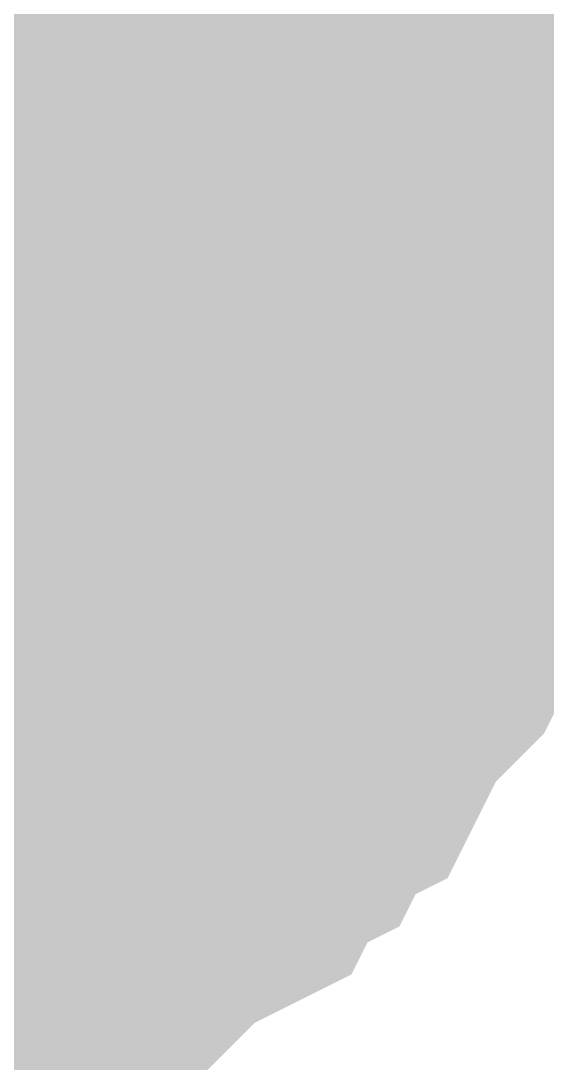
# Model space of a CAD drawing. Header units: inches. Extents: x 0 to 22.3, y 0 to 15.7.
# Drawn here: x 1.10835 to 1.12285, y 8.97735 to 9.00605 of the extents above; entities that cross this region are included whole.
import ezdxf

# ---------------------------------------------------------------- set-up
doc = ezdxf.new("R2010")
doc.units = ezdxf.units.IN
doc.header["$MEASUREMENT"] = 0
doc.layers.add('Sheet', color=255, linetype='Continuous')

msp = doc.modelspace()

# ---------------------------------------------------------------- linework, layer by layer
at = {"layer": 'Sheet'}
msp.add_lwpolyline([(1.09, 9, 0.02, 0.02, 1), (1.11, 9, 0.02, 0.02, 1)], format="xyseb", close=True, dxfattribs=at)
for points in [[(1.115707, 9.012472, 0.0118, 0.0118, 0), (1.116149, 9.011588, 0.0118, 0.0118, 0), (1.116591, 9.010704, 0.0118, 0.0118, 0), (1.117475, 9.00982, 0.0118, 0.0118, 0), (1.117917, 9.009378, 0.0118, 0.0118, 0), (1.118359, 9.008494, 0.0118, 0.0118, 0), (1.118359, 9.00761, 0.0118, 0.0118, 0), (1.118802, 9.006726, 0.0118, 0.0118, 0), (1.119244, 9.0054, 0.0118, 0.0118, 0), (1.119686, 9.004516, 0.0118, 0.0118, 0), (1.119686, 9.003632, 0.0118, 0.0118, 0), (1.119686, 9.002748, 0.0118, 0.0118, 0), (1.120128, 9.001864, 0.0118, 0.0118, 0), (1.120128, 9.000538, 0.0118, 0.0118, 0), (1.120128, 8.999654, 0.0118, 0.0118, 0)], [(1.115707, 9.012472, 0.0118, 0.0118, 0), (1.116149, 9.011588, 0.0118, 0.0118, 0), (1.116591, 9.010704, 0.0118, 0.0118, 0), (1.117475, 9.00982, 0.0118, 0.0118, 0), (1.117917, 9.009378, 0.0118, 0.0118, 0), (1.118359, 9.008494, 0.0118, 0.0118, 0), (1.118359, 9.00761, 0.0118, 0.0118, 0), (1.118802, 9.006726, 0.0118, 0.0118, 0), (1.119244, 9.0054, 0.0118, 0.0118, 0), (1.119686, 9.004516, 0.0118, 0.0118, 0), (1.119686, 9.003632, 0.0118, 0.0118, 0), (1.119686, 9.002748, 0.0118, 0.0118, 0), (1.120128, 9.001864, 0.0118, 0.0118, 0), (1.120128, 9.000538, 0.0118, 0.0118, 0), (1.120128, 8.999654, 0.0118, 0.0118, 0)], [(1.115707, 9.012472, 0.0118, 0.0118, 0), (1.116149, 9.011588, 0.0118, 0.0118, 0), (1.116591, 9.010704, 0.0118, 0.0118, 0), (1.117475, 9.00982, 0.0118, 0.0118, 0), (1.117917, 9.009378, 0.0118, 0.0118, 0), (1.118359, 9.008494, 0.0118, 0.0118, 0), (1.118359, 9.00761, 0.0118, 0.0118, 0), (1.118802, 9.006726, 0.0118, 0.0118, 0), (1.119244, 9.0054, 0.0118, 0.0118, 0), (1.119686, 9.004516, 0.0118, 0.0118, 0), (1.119686, 9.003632, 0.0118, 0.0118, 0), (1.119686, 9.002748, 0.0118, 0.0118, 0), (1.120128, 9.001864, 0.0118, 0.0118, 0), (1.120128, 9.000538, 0.0118, 0.0118, 0), (1.120128, 8.999654, 0.0118, 0.0118, 0)], [(1.115707, 9.012472, 0.0118, 0.0118, 0), (1.116149, 9.011588, 0.0118, 0.0118, 0), (1.116591, 9.010704, 0.0118, 0.0118, 0), (1.117475, 9.00982, 0.0118, 0.0118, 0), (1.117917, 9.009378, 0.0118, 0.0118, 0), (1.118359, 9.008494, 0.0118, 0.0118, 0), (1.118359, 9.00761, 0.0118, 0.0118, 0), (1.118802, 9.006726, 0.0118, 0.0118, 0), (1.119244, 9.0054, 0.0118, 0.0118, 0), (1.119686, 9.004516, 0.0118, 0.0118, 0), (1.119686, 9.003632, 0.0118, 0.0118, 0), (1.119686, 9.002748, 0.0118, 0.0118, 0), (1.120128, 9.001864, 0.0118, 0.0118, 0), (1.120128, 9.000538, 0.0118, 0.0118, 0), (1.120128, 8.999654, 0.0118, 0.0118, 0)], [(1.115707, 9.012472, 0.0118, 0.0118, 0), (1.116149, 9.011588, 0.0118, 0.0118, 0), (1.116591, 9.010704, 0.0118, 0.0118, 0), (1.117475, 9.00982, 0.0118, 0.0118, 0), (1.117917, 9.009378, 0.0118, 0.0118, 0), (1.118359, 9.008494, 0.0118, 0.0118, 0), (1.118359, 9.00761, 0.0118, 0.0118, 0), (1.118802, 9.006726, 0.0118, 0.0118, 0), (1.119244, 9.0054, 0.0118, 0.0118, 0), (1.119686, 9.004516, 0.0118, 0.0118, 0), (1.119686, 9.003632, 0.0118, 0.0118, 0), (1.119686, 9.002748, 0.0118, 0.0118, 0), (1.120128, 9.001864, 0.0118, 0.0118, 0), (1.120128, 9.000538, 0.0118, 0.0118, 0), (1.120128, 8.999654, 0.0118, 0.0118, 0)], [(1.115707, 9.012472, 0.0118, 0.0118, 0), (1.116149, 9.011588, 0.0118, 0.0118, 0), (1.116591, 9.010704, 0.0118, 0.0118, 0), (1.117475, 9.00982, 0.0118, 0.0118, 0), (1.117917, 9.009378, 0.0118, 0.0118, 0), (1.118359, 9.008494, 0.0118, 0.0118, 0), (1.118359, 9.00761, 0.0118, 0.0118, 0), (1.118802, 9.006726, 0.0118, 0.0118, 0), (1.119244, 9.0054, 0.0118, 0.0118, 0), (1.119686, 9.004516, 0.0118, 0.0118, 0), (1.119686, 9.003632, 0.0118, 0.0118, 0), (1.119686, 9.002748, 0.0118, 0.0118, 0), (1.120128, 9.001864, 0.0118, 0.0118, 0), (1.120128, 9.000538, 0.0118, 0.0118, 0), (1.120128, 8.999654, 0.0118, 0.0118, 0)], [(1.118359, 9.008494, 0.0039, 0.0039, 0), (1.118359, 9.00761, 0.0039, 0.0039, 0), (1.118802, 9.006726, 0.0039, 0.0039, 0), (1.119244, 9.0054, 0.0039, 0.0039, 0), (1.119686, 9.004516, 0.0039, 0.0039, 0), (1.119686, 9.003632, 0.0039, 0.0039, 0), (1.119686, 9.002748, 0.0039, 0.0039, 0), (1.120128, 9.001864, 0.0039, 0.0039, 0), (1.120128, 9.000538, 0.0039, 0.0039, 0), (1.120128, 8.999654, 0.0039, 0.0039, 0)], [(1.118359, 9.008494, 0.0039, 0.0039, 0), (1.118359, 9.00761, 0.0039, 0.0039, 0), (1.118802, 9.006726, 0.0039, 0.0039, 0), (1.119244, 9.0054, 0.0039, 0.0039, 0), (1.119686, 9.004516, 0.0039, 0.0039, 0), (1.119686, 9.003632, 0.0039, 0.0039, 0), (1.119686, 9.002748, 0.0039, 0.0039, 0), (1.120128, 9.001864, 0.0039, 0.0039, 0), (1.120128, 9.000538, 0.0039, 0.0039, 0), (1.120128, 8.999654, 0.0039, 0.0039, 0)], [(1.118359, 9.008494, 0.0039, 0.0039, 0), (1.118359, 9.00761, 0.0039, 0.0039, 0), (1.118802, 9.006726, 0.0039, 0.0039, 0), (1.119244, 9.0054, 0.0039, 0.0039, 0), (1.119686, 9.004516, 0.0039, 0.0039, 0), (1.119686, 9.003632, 0.0039, 0.0039, 0), (1.119686, 9.002748, 0.0039, 0.0039, 0), (1.120128, 9.001864, 0.0039, 0.0039, 0), (1.120128, 9.000538, 0.0039, 0.0039, 0), (1.120128, 8.999654, 0.0039, 0.0039, 0)], [(1.118359, 9.008494, 0.0039, 0.0039, 0), (1.118359, 9.00761, 0.0039, 0.0039, 0), (1.118802, 9.006726, 0.0039, 0.0039, 0), (1.119244, 9.0054, 0.0039, 0.0039, 0), (1.119686, 9.004516, 0.0039, 0.0039, 0), (1.119686, 9.003632, 0.0039, 0.0039, 0), (1.119686, 9.002748, 0.0039, 0.0039, 0), (1.120128, 9.001864, 0.0039, 0.0039, 0), (1.120128, 9.000538, 0.0039, 0.0039, 0), (1.120128, 8.999654, 0.0039, 0.0039, 0)], [(1.118359, 9.008494, 0.0039, 0.0039, 0), (1.118359, 9.00761, 0.0039, 0.0039, 0), (1.118802, 9.006726, 0.0039, 0.0039, 0), (1.119244, 9.0054, 0.0039, 0.0039, 0), (1.119686, 9.004516, 0.0039, 0.0039, 0), (1.119686, 9.003632, 0.0039, 0.0039, 0), (1.119686, 9.002748, 0.0039, 0.0039, 0), (1.120128, 9.001864, 0.0039, 0.0039, 0), (1.120128, 9.000538, 0.0039, 0.0039, 0), (1.120128, 8.999654, 0.0039, 0.0039, 0)], [(1.118359, 9.008494, 0.0039, 0.0039, 0), (1.118359, 9.00761, 0.0039, 0.0039, 0), (1.118802, 9.006726, 0.0039, 0.0039, 0), (1.119244, 9.0054, 0.0039, 0.0039, 0), (1.119686, 9.004516, 0.0039, 0.0039, 0), (1.119686, 9.003632, 0.0039, 0.0039, 0), (1.119686, 9.002748, 0.0039, 0.0039, 0), (1.120128, 9.001864, 0.0039, 0.0039, 0), (1.120128, 9.000538, 0.0039, 0.0039, 0), (1.120128, 8.999654, 0.0039, 0.0039, 0)], [(1.100236, 8.999654, 0.0118, 0.0118, 0), (1.700083, 8.999654, 0.0118, 0.0118, 0), (1.700083, 8.199626, 0.0118, 0.0118, 0), (2.000228, 8.199626, 0.0118, 0.0118, 0), (3.000121, 8.199626, 0.0118, 0.0118, 0), (3.000121, 8.299961, 0.0118, 0.0118, 0)], [(1.120128, 8.999654, 0.0118, 0.0118, 0), (1.120128, 8.99877, 0.0118, 0.0118, 0), (1.120128, 8.997444, 0.0118, 0.0118, 0), (1.119686, 8.99656, 0.0118, 0.0118, 0), (1.119686, 8.995676, 0.0118, 0.0118, 0), (1.119686, 8.994792, 0.0118, 0.0118, 0), (1.119244, 8.993908, 0.0118, 0.0118, 0), (1.118802, 8.992582, 0.0118, 0.0118, 0), (1.118359, 8.991698, 0.0118, 0.0118, 0), (1.118359, 8.990814, 0.0118, 0.0118, 0), (1.117917, 8.98993, 0.0118, 0.0118, 0), (1.117475, 8.989488, 0.0118, 0.0118, 0), (1.116591, 8.988604, 0.0118, 0.0118, 0), (1.116149, 8.98772, 0.0118, 0.0118, 0), (1.115707, 8.986836, 0.0118, 0.0118, 0), (1.114823, 8.986394, 0.0118, 0.0118, 0), (1.114381, 8.98551, 0.0118, 0.0118, 0), (1.113497, 8.985068, 0.0118, 0.0118, 0), (1.113055, 8.984184, 0.0118, 0.0118, 0), (1.112171, 8.983742, 0.0118, 0.0118, 0), (1.111287, 8.9833, 0.0118, 0.0118, 0), (1.110403, 8.982416, 0.0118, 0.0118, 0), (1.109961, 8.981974, 0.0118, 0.0118, 0), (1.109077, 8.981532, 0.0118, 0.0118, 0), (1.108193, 8.981532, 0.0118, 0.0118, 0), (1.107309, 8.98109, 0.0118, 0.0118, 0), (1.105982, 8.980648, 0.0118, 0.0118, 0), (1.105098, 8.980206, 0.0118, 0.0118, 0), (1.104214, 8.980206, 0.0118, 0.0118, 0), (1.10333, 8.980206, 0.0118, 0.0118, 0), (1.102446, 8.979764, 0.0118, 0.0118, 0)], [(1.120128, 8.999654, 0.0118, 0.0118, 0), (1.120128, 8.99877, 0.0118, 0.0118, 0), (1.120128, 8.997444, 0.0118, 0.0118, 0), (1.119686, 8.99656, 0.0118, 0.0118, 0), (1.119686, 8.995676, 0.0118, 0.0118, 0), (1.119686, 8.994792, 0.0118, 0.0118, 0), (1.119244, 8.993908, 0.0118, 0.0118, 0), (1.118802, 8.992582, 0.0118, 0.0118, 0), (1.118359, 8.991698, 0.0118, 0.0118, 0), (1.118359, 8.990814, 0.0118, 0.0118, 0), (1.117917, 8.98993, 0.0118, 0.0118, 0), (1.117475, 8.989488, 0.0118, 0.0118, 0), (1.116591, 8.988604, 0.0118, 0.0118, 0), (1.116149, 8.98772, 0.0118, 0.0118, 0), (1.115707, 8.986836, 0.0118, 0.0118, 0), (1.114823, 8.986394, 0.0118, 0.0118, 0), (1.114381, 8.98551, 0.0118, 0.0118, 0), (1.113497, 8.985068, 0.0118, 0.0118, 0), (1.113055, 8.984184, 0.0118, 0.0118, 0), (1.112171, 8.983742, 0.0118, 0.0118, 0), (1.111287, 8.9833, 0.0118, 0.0118, 0), (1.110403, 8.982416, 0.0118, 0.0118, 0), (1.109961, 8.981974, 0.0118, 0.0118, 0), (1.109077, 8.981532, 0.0118, 0.0118, 0), (1.108193, 8.981532, 0.0118, 0.0118, 0), (1.107309, 8.98109, 0.0118, 0.0118, 0), (1.105982, 8.980648, 0.0118, 0.0118, 0), (1.105098, 8.980206, 0.0118, 0.0118, 0), (1.104214, 8.980206, 0.0118, 0.0118, 0), (1.10333, 8.980206, 0.0118, 0.0118, 0), (1.102446, 8.979764, 0.0118, 0.0118, 0)], [(1.120128, 8.999654, 0.0118, 0.0118, 0), (1.120128, 8.99877, 0.0118, 0.0118, 0), (1.120128, 8.997444, 0.0118, 0.0118, 0), (1.119686, 8.99656, 0.0118, 0.0118, 0), (1.119686, 8.995676, 0.0118, 0.0118, 0), (1.119686, 8.994792, 0.0118, 0.0118, 0), (1.119244, 8.993908, 0.0118, 0.0118, 0), (1.118802, 8.992582, 0.0118, 0.0118, 0), (1.118359, 8.991698, 0.0118, 0.0118, 0), (1.118359, 8.990814, 0.0118, 0.0118, 0), (1.117917, 8.98993, 0.0118, 0.0118, 0), (1.117475, 8.989488, 0.0118, 0.0118, 0), (1.116591, 8.988604, 0.0118, 0.0118, 0), (1.116149, 8.98772, 0.0118, 0.0118, 0), (1.115707, 8.986836, 0.0118, 0.0118, 0), (1.114823, 8.986394, 0.0118, 0.0118, 0), (1.114381, 8.98551, 0.0118, 0.0118, 0), (1.113497, 8.985068, 0.0118, 0.0118, 0), (1.113055, 8.984184, 0.0118, 0.0118, 0), (1.112171, 8.983742, 0.0118, 0.0118, 0), (1.111287, 8.9833, 0.0118, 0.0118, 0), (1.110403, 8.982416, 0.0118, 0.0118, 0), (1.109961, 8.981974, 0.0118, 0.0118, 0), (1.109077, 8.981532, 0.0118, 0.0118, 0), (1.108193, 8.981532, 0.0118, 0.0118, 0), (1.107309, 8.98109, 0.0118, 0.0118, 0), (1.105982, 8.980648, 0.0118, 0.0118, 0), (1.105098, 8.980206, 0.0118, 0.0118, 0), (1.104214, 8.980206, 0.0118, 0.0118, 0), (1.10333, 8.980206, 0.0118, 0.0118, 0), (1.102446, 8.979764, 0.0118, 0.0118, 0)], [(1.120128, 8.999654, 0.0118, 0.0118, 0), (1.120128, 8.99877, 0.0118, 0.0118, 0), (1.120128, 8.997444, 0.0118, 0.0118, 0), (1.119686, 8.99656, 0.0118, 0.0118, 0), (1.119686, 8.995676, 0.0118, 0.0118, 0), (1.119686, 8.994792, 0.0118, 0.0118, 0), (1.119244, 8.993908, 0.0118, 0.0118, 0), (1.118802, 8.992582, 0.0118, 0.0118, 0), (1.118359, 8.991698, 0.0118, 0.0118, 0), (1.118359, 8.990814, 0.0118, 0.0118, 0), (1.117917, 8.98993, 0.0118, 0.0118, 0), (1.117475, 8.989488, 0.0118, 0.0118, 0), (1.116591, 8.988604, 0.0118, 0.0118, 0), (1.116149, 8.98772, 0.0118, 0.0118, 0), (1.115707, 8.986836, 0.0118, 0.0118, 0), (1.114823, 8.986394, 0.0118, 0.0118, 0), (1.114381, 8.98551, 0.0118, 0.0118, 0), (1.113497, 8.985068, 0.0118, 0.0118, 0), (1.113055, 8.984184, 0.0118, 0.0118, 0), (1.112171, 8.983742, 0.0118, 0.0118, 0), (1.111287, 8.9833, 0.0118, 0.0118, 0), (1.110403, 8.982416, 0.0118, 0.0118, 0), (1.109961, 8.981974, 0.0118, 0.0118, 0), (1.109077, 8.981532, 0.0118, 0.0118, 0), (1.108193, 8.981532, 0.0118, 0.0118, 0), (1.107309, 8.98109, 0.0118, 0.0118, 0), (1.105982, 8.980648, 0.0118, 0.0118, 0), (1.105098, 8.980206, 0.0118, 0.0118, 0), (1.104214, 8.980206, 0.0118, 0.0118, 0), (1.10333, 8.980206, 0.0118, 0.0118, 0), (1.102446, 8.979764, 0.0118, 0.0118, 0)], [(1.120128, 8.999654, 0.0118, 0.0118, 0), (1.120128, 8.99877, 0.0118, 0.0118, 0), (1.120128, 8.997444, 0.0118, 0.0118, 0), (1.119686, 8.99656, 0.0118, 0.0118, 0), (1.119686, 8.995676, 0.0118, 0.0118, 0), (1.119686, 8.994792, 0.0118, 0.0118, 0), (1.119244, 8.993908, 0.0118, 0.0118, 0), (1.118802, 8.992582, 0.0118, 0.0118, 0), (1.118359, 8.991698, 0.0118, 0.0118, 0), (1.118359, 8.990814, 0.0118, 0.0118, 0), (1.117917, 8.98993, 0.0118, 0.0118, 0), (1.117475, 8.989488, 0.0118, 0.0118, 0), (1.116591, 8.988604, 0.0118, 0.0118, 0), (1.116149, 8.98772, 0.0118, 0.0118, 0), (1.115707, 8.986836, 0.0118, 0.0118, 0), (1.114823, 8.986394, 0.0118, 0.0118, 0), (1.114381, 8.98551, 0.0118, 0.0118, 0), (1.113497, 8.985068, 0.0118, 0.0118, 0), (1.113055, 8.984184, 0.0118, 0.0118, 0), (1.112171, 8.983742, 0.0118, 0.0118, 0), (1.111287, 8.9833, 0.0118, 0.0118, 0), (1.110403, 8.982416, 0.0118, 0.0118, 0), (1.109961, 8.981974, 0.0118, 0.0118, 0), (1.109077, 8.981532, 0.0118, 0.0118, 0), (1.108193, 8.981532, 0.0118, 0.0118, 0), (1.107309, 8.98109, 0.0118, 0.0118, 0), (1.105982, 8.980648, 0.0118, 0.0118, 0), (1.105098, 8.980206, 0.0118, 0.0118, 0), (1.104214, 8.980206, 0.0118, 0.0118, 0), (1.10333, 8.980206, 0.0118, 0.0118, 0), (1.102446, 8.979764, 0.0118, 0.0118, 0)], [(1.120128, 8.999654, 0.0118, 0.0118, 0), (1.120128, 8.99877, 0.0118, 0.0118, 0), (1.120128, 8.997444, 0.0118, 0.0118, 0), (1.119686, 8.99656, 0.0118, 0.0118, 0), (1.119686, 8.995676, 0.0118, 0.0118, 0), (1.119686, 8.994792, 0.0118, 0.0118, 0), (1.119244, 8.993908, 0.0118, 0.0118, 0), (1.118802, 8.992582, 0.0118, 0.0118, 0), (1.118359, 8.991698, 0.0118, 0.0118, 0), (1.118359, 8.990814, 0.0118, 0.0118, 0), (1.117917, 8.98993, 0.0118, 0.0118, 0), (1.117475, 8.989488, 0.0118, 0.0118, 0), (1.116591, 8.988604, 0.0118, 0.0118, 0), (1.116149, 8.98772, 0.0118, 0.0118, 0), (1.115707, 8.986836, 0.0118, 0.0118, 0), (1.114823, 8.986394, 0.0118, 0.0118, 0), (1.114381, 8.98551, 0.0118, 0.0118, 0), (1.113497, 8.985068, 0.0118, 0.0118, 0), (1.113055, 8.984184, 0.0118, 0.0118, 0), (1.112171, 8.983742, 0.0118, 0.0118, 0), (1.111287, 8.9833, 0.0118, 0.0118, 0), (1.110403, 8.982416, 0.0118, 0.0118, 0), (1.109961, 8.981974, 0.0118, 0.0118, 0), (1.109077, 8.981532, 0.0118, 0.0118, 0), (1.108193, 8.981532, 0.0118, 0.0118, 0), (1.107309, 8.98109, 0.0118, 0.0118, 0), (1.105982, 8.980648, 0.0118, 0.0118, 0), (1.105098, 8.980206, 0.0118, 0.0118, 0), (1.104214, 8.980206, 0.0118, 0.0118, 0), (1.10333, 8.980206, 0.0118, 0.0118, 0), (1.102446, 8.979764, 0.0118, 0.0118, 0)], [(1.120128, 8.999654, 0.0118, 0.0118, 0), (1.120128, 8.999654, 0.0118, 0.0118, 0), (1.120128, 8.999654, 0.0118, 0.0118, 0), (1.120128, 8.999654, 0.0118, 0.0118, 0), (1.120128, 8.999654, 0.0118, 0.0118, 0), (1.120128, 8.999654, 0.0118, 0.0118, 0), (1.120128, 8.999654, 0.0118, 0.0118, 0), (1.120128, 8.999654, 0.0118, 0.0118, 0), (1.120128, 8.999654, 0.0118, 0.0118, 0), (1.120128, 8.999654, 0.0118, 0.0118, 0), (1.120128, 8.999654, 0.0118, 0.0118, 0), (1.120128, 8.999654, 0.0118, 0.0118, 0), (1.120128, 8.999654, 0.0118, 0.0118, 0), (1.120128, 8.999654, 0.0118, 0.0118, 0), (1.120128, 8.999654, 0.0118, 0.0118, 0), (1.120128, 8.999654, 0.0118, 0.0118, 0), (1.120128, 8.999654, 0.0118, 0.0118, 0), (1.120128, 8.999654, 0.0118, 0.0118, 0), (1.120128, 8.999654, 0.0118, 0.0118, 0), (1.120128, 8.999654, 0.0118, 0.0118, 0), (1.120128, 8.999654, 0.0118, 0.0118, 0), (1.120128, 8.999654, 0.0118, 0.0118, 0), (1.120128, 8.999654, 0.0118, 0.0118, 0), (1.120128, 8.999654, 0.0118, 0.0118, 0), (1.120128, 8.999654, 0.0118, 0.0118, 0), (1.120128, 8.999654, 0.0118, 0.0118, 0), (1.120128, 8.999654, 0.0118, 0.0118, 0), (1.120128, 8.999654, 0.0118, 0.0118, 0), (1.120128, 8.999654, 0.0118, 0.0118, 0), (1.120128, 8.999654, 0.0118, 0.0118, 0), (1.120128, 8.999654, 0.0118, 0.0118, 0), (1.120128, 8.999654, 0.0118, 0.0118, 0), (1.120128, 8.999654, 0.0118, 0.0118, 0)], [(1.120128, 8.999654, 0.0118, 0.0118, 0), (1.120128, 8.999654, 0.0118, 0.0118, 0)], [(1.120128, 8.999654, 0.0118, 0.0118, 0), (1.120128, 8.999654, 0.0118, 0.0118, 0), (1.120128, 8.999654, 0.0118, 0.0118, 0), (1.120128, 8.999654, 0.0118, 0.0118, 0), (1.120128, 8.999654, 0.0118, 0.0118, 0), (1.120128, 8.999654, 0.0118, 0.0118, 0), (1.120128, 8.999654, 0.0118, 0.0118, 0), (1.120128, 8.999654, 0.0118, 0.0118, 0), (1.120128, 8.999654, 0.0118, 0.0118, 0), (1.120128, 8.999654, 0.0118, 0.0118, 0), (1.120128, 8.999654, 0.0118, 0.0118, 0), (1.120128, 8.999654, 0.0118, 0.0118, 0), (1.120128, 8.999654, 0.0118, 0.0118, 0), (1.120128, 8.999654, 0.0118, 0.0118, 0), (1.120128, 8.999654, 0.0118, 0.0118, 0), (1.120128, 8.999654, 0.0118, 0.0118, 0), (1.120128, 8.999654, 0.0118, 0.0118, 0), (1.120128, 8.999654, 0.0118, 0.0118, 0), (1.120128, 8.999654, 0.0118, 0.0118, 0), (1.120128, 8.999654, 0.0118, 0.0118, 0), (1.120128, 8.999654, 0.0118, 0.0118, 0), (1.120128, 8.999654, 0.0118, 0.0118, 0), (1.120128, 8.999654, 0.0118, 0.0118, 0), (1.120128, 8.999654, 0.0118, 0.0118, 0), (1.120128, 8.999654, 0.0118, 0.0118, 0), (1.120128, 8.999654, 0.0118, 0.0118, 0), (1.120128, 8.999654, 0.0118, 0.0118, 0), (1.120128, 8.999654, 0.0118, 0.0118, 0), (1.120128, 8.999654, 0.0118, 0.0118, 0), (1.120128, 8.999654, 0.0118, 0.0118, 0), (1.120128, 8.999654, 0.0118, 0.0118, 0), (1.120128, 8.999654, 0.0118, 0.0118, 0), (1.120128, 8.999654, 0.0118, 0.0118, 0)], [(1.120128, 8.999654, 0.0118, 0.0118, 0), (1.120128, 8.999654, 0.0118, 0.0118, 0)], [(1.120128, 8.999654, 0.0118, 0.0118, 0), (1.120128, 8.999654, 0.0118, 0.0118, 0), (1.120128, 8.999654, 0.0118, 0.0118, 0), (1.120128, 8.999654, 0.0118, 0.0118, 0), (1.120128, 8.999654, 0.0118, 0.0118, 0), (1.120128, 8.999654, 0.0118, 0.0118, 0), (1.120128, 8.999654, 0.0118, 0.0118, 0), (1.120128, 8.999654, 0.0118, 0.0118, 0), (1.120128, 8.999654, 0.0118, 0.0118, 0), (1.120128, 8.999654, 0.0118, 0.0118, 0), (1.120128, 8.999654, 0.0118, 0.0118, 0), (1.120128, 8.999654, 0.0118, 0.0118, 0), (1.120128, 8.999654, 0.0118, 0.0118, 0), (1.120128, 8.999654, 0.0118, 0.0118, 0), (1.120128, 8.999654, 0.0118, 0.0118, 0), (1.120128, 8.999654, 0.0118, 0.0118, 0), (1.120128, 8.999654, 0.0118, 0.0118, 0), (1.120128, 8.999654, 0.0118, 0.0118, 0), (1.120128, 8.999654, 0.0118, 0.0118, 0), (1.120128, 8.999654, 0.0118, 0.0118, 0), (1.120128, 8.999654, 0.0118, 0.0118, 0), (1.120128, 8.999654, 0.0118, 0.0118, 0), (1.120128, 8.999654, 0.0118, 0.0118, 0), (1.120128, 8.999654, 0.0118, 0.0118, 0), (1.120128, 8.999654, 0.0118, 0.0118, 0), (1.120128, 8.999654, 0.0118, 0.0118, 0), (1.120128, 8.999654, 0.0118, 0.0118, 0), (1.120128, 8.999654, 0.0118, 0.0118, 0), (1.120128, 8.999654, 0.0118, 0.0118, 0), (1.120128, 8.999654, 0.0118, 0.0118, 0), (1.120128, 8.999654, 0.0118, 0.0118, 0), (1.120128, 8.999654, 0.0118, 0.0118, 0), (1.120128, 8.999654, 0.0118, 0.0118, 0)], [(1.120128, 8.999654, 0.0118, 0.0118, 0), (1.120128, 8.999654, 0.0118, 0.0118, 0)], [(1.120128, 8.999654, 0.0118, 0.0118, 0), (1.120128, 8.999654, 0.0118, 0.0118, 0), (1.120128, 8.999654, 0.0118, 0.0118, 0), (1.120128, 8.999654, 0.0118, 0.0118, 0), (1.120128, 8.999654, 0.0118, 0.0118, 0), (1.120128, 8.999654, 0.0118, 0.0118, 0), (1.120128, 8.999654, 0.0118, 0.0118, 0), (1.120128, 8.999654, 0.0118, 0.0118, 0), (1.120128, 8.999654, 0.0118, 0.0118, 0), (1.120128, 8.999654, 0.0118, 0.0118, 0), (1.120128, 8.999654, 0.0118, 0.0118, 0), (1.120128, 8.999654, 0.0118, 0.0118, 0), (1.120128, 8.999654, 0.0118, 0.0118, 0), (1.120128, 8.999654, 0.0118, 0.0118, 0), (1.120128, 8.999654, 0.0118, 0.0118, 0), (1.120128, 8.999654, 0.0118, 0.0118, 0), (1.120128, 8.999654, 0.0118, 0.0118, 0), (1.120128, 8.999654, 0.0118, 0.0118, 0), (1.120128, 8.999654, 0.0118, 0.0118, 0), (1.120128, 8.999654, 0.0118, 0.0118, 0), (1.120128, 8.999654, 0.0118, 0.0118, 0), (1.120128, 8.999654, 0.0118, 0.0118, 0), (1.120128, 8.999654, 0.0118, 0.0118, 0), (1.120128, 8.999654, 0.0118, 0.0118, 0), (1.120128, 8.999654, 0.0118, 0.0118, 0), (1.120128, 8.999654, 0.0118, 0.0118, 0), (1.120128, 8.999654, 0.0118, 0.0118, 0), (1.120128, 8.999654, 0.0118, 0.0118, 0), (1.120128, 8.999654, 0.0118, 0.0118, 0), (1.120128, 8.999654, 0.0118, 0.0118, 0), (1.120128, 8.999654, 0.0118, 0.0118, 0), (1.120128, 8.999654, 0.0118, 0.0118, 0), (1.120128, 8.999654, 0.0118, 0.0118, 0)], [(1.120128, 8.999654, 0.0118, 0.0118, 0), (1.120128, 8.999654, 0.0118, 0.0118, 0)], [(1.120128, 8.999654, 0.0118, 0.0118, 0), (1.120128, 8.999654, 0.0118, 0.0118, 0), (1.120128, 8.999654, 0.0118, 0.0118, 0), (1.120128, 8.999654, 0.0118, 0.0118, 0), (1.120128, 8.999654, 0.0118, 0.0118, 0), (1.120128, 8.999654, 0.0118, 0.0118, 0), (1.120128, 8.999654, 0.0118, 0.0118, 0), (1.120128, 8.999654, 0.0118, 0.0118, 0), (1.120128, 8.999654, 0.0118, 0.0118, 0), (1.120128, 8.999654, 0.0118, 0.0118, 0), (1.120128, 8.999654, 0.0118, 0.0118, 0), (1.120128, 8.999654, 0.0118, 0.0118, 0), (1.120128, 8.999654, 0.0118, 0.0118, 0), (1.120128, 8.999654, 0.0118, 0.0118, 0), (1.120128, 8.999654, 0.0118, 0.0118, 0), (1.120128, 8.999654, 0.0118, 0.0118, 0), (1.120128, 8.999654, 0.0118, 0.0118, 0), (1.120128, 8.999654, 0.0118, 0.0118, 0), (1.120128, 8.999654, 0.0118, 0.0118, 0), (1.120128, 8.999654, 0.0118, 0.0118, 0), (1.120128, 8.999654, 0.0118, 0.0118, 0), (1.120128, 8.999654, 0.0118, 0.0118, 0), (1.120128, 8.999654, 0.0118, 0.0118, 0), (1.120128, 8.999654, 0.0118, 0.0118, 0), (1.120128, 8.999654, 0.0118, 0.0118, 0), (1.120128, 8.999654, 0.0118, 0.0118, 0), (1.120128, 8.999654, 0.0118, 0.0118, 0), (1.120128, 8.999654, 0.0118, 0.0118, 0), (1.120128, 8.999654, 0.0118, 0.0118, 0), (1.120128, 8.999654, 0.0118, 0.0118, 0), (1.120128, 8.999654, 0.0118, 0.0118, 0), (1.120128, 8.999654, 0.0118, 0.0118, 0), (1.120128, 8.999654, 0.0118, 0.0118, 0)], [(1.120128, 8.999654, 0.0118, 0.0118, 0), (1.120128, 8.999654, 0.0118, 0.0118, 0)], [(1.120128, 8.999654, 0.0118, 0.0118, 0), (1.120128, 8.999654, 0.0118, 0.0118, 0), (1.120128, 8.999654, 0.0118, 0.0118, 0), (1.120128, 8.999654, 0.0118, 0.0118, 0), (1.120128, 8.999654, 0.0118, 0.0118, 0), (1.120128, 8.999654, 0.0118, 0.0118, 0), (1.120128, 8.999654, 0.0118, 0.0118, 0), (1.120128, 8.999654, 0.0118, 0.0118, 0), (1.120128, 8.999654, 0.0118, 0.0118, 0), (1.120128, 8.999654, 0.0118, 0.0118, 0), (1.120128, 8.999654, 0.0118, 0.0118, 0), (1.120128, 8.999654, 0.0118, 0.0118, 0), (1.120128, 8.999654, 0.0118, 0.0118, 0), (1.120128, 8.999654, 0.0118, 0.0118, 0), (1.120128, 8.999654, 0.0118, 0.0118, 0), (1.120128, 8.999654, 0.0118, 0.0118, 0), (1.120128, 8.999654, 0.0118, 0.0118, 0), (1.120128, 8.999654, 0.0118, 0.0118, 0), (1.120128, 8.999654, 0.0118, 0.0118, 0), (1.120128, 8.999654, 0.0118, 0.0118, 0), (1.120128, 8.999654, 0.0118, 0.0118, 0), (1.120128, 8.999654, 0.0118, 0.0118, 0), (1.120128, 8.999654, 0.0118, 0.0118, 0), (1.120128, 8.999654, 0.0118, 0.0118, 0), (1.120128, 8.999654, 0.0118, 0.0118, 0), (1.120128, 8.999654, 0.0118, 0.0118, 0), (1.120128, 8.999654, 0.0118, 0.0118, 0), (1.120128, 8.999654, 0.0118, 0.0118, 0), (1.120128, 8.999654, 0.0118, 0.0118, 0), (1.120128, 8.999654, 0.0118, 0.0118, 0), (1.120128, 8.999654, 0.0118, 0.0118, 0), (1.120128, 8.999654, 0.0118, 0.0118, 0), (1.120128, 8.999654, 0.0118, 0.0118, 0)], [(1.120128, 8.999654, 0.0118, 0.0118, 0), (1.120128, 8.999654, 0.0118, 0.0118, 0)], [(1.120128, 8.999654, 0.0039, 0.0039, 0), (1.120128, 8.99877, 0.0039, 0.0039, 0), (1.120128, 8.997444, 0.0039, 0.0039, 0), (1.119686, 8.99656, 0.0039, 0.0039, 0), (1.119686, 8.995676, 0.0039, 0.0039, 0), (1.119686, 8.994792, 0.0039, 0.0039, 0), (1.119244, 8.993908, 0.0039, 0.0039, 0), (1.118802, 8.992582, 0.0039, 0.0039, 0), (1.118359, 8.991698, 0.0039, 0.0039, 0), (1.118359, 8.990814, 0.0039, 0.0039, 0), (1.117917, 8.98993, 0.0039, 0.0039, 0), (1.117475, 8.989488, 0.0039, 0.0039, 0), (1.116591, 8.988604, 0.0039, 0.0039, 0), (1.116149, 8.98772, 0.0039, 0.0039, 0), (1.115707, 8.986836, 0.0039, 0.0039, 0), (1.114823, 8.986394, 0.0039, 0.0039, 0), (1.114381, 8.98551, 0.0039, 0.0039, 0), (1.113497, 8.985068, 0.0039, 0.0039, 0), (1.113055, 8.984184, 0.0039, 0.0039, 0), (1.112171, 8.983742, 0.0039, 0.0039, 0), (1.111287, 8.9833, 0.0039, 0.0039, 0), (1.110403, 8.982416, 0.0039, 0.0039, 0), (1.109961, 8.981974, 0.0039, 0.0039, 0), (1.109077, 8.981532, 0.0039, 0.0039, 0), (1.108193, 8.981532, 0.0039, 0.0039, 0), (1.107309, 8.98109, 0.0039, 0.0039, 0), (1.105982, 8.980648, 0.0039, 0.0039, 0)], [(1.120128, 8.999654, 0.0039, 0.0039, 0), (1.120128, 8.99877, 0.0039, 0.0039, 0), (1.120128, 8.997444, 0.0039, 0.0039, 0), (1.119686, 8.99656, 0.0039, 0.0039, 0), (1.119686, 8.995676, 0.0039, 0.0039, 0), (1.119686, 8.994792, 0.0039, 0.0039, 0), (1.119244, 8.993908, 0.0039, 0.0039, 0), (1.118802, 8.992582, 0.0039, 0.0039, 0), (1.118359, 8.991698, 0.0039, 0.0039, 0), (1.118359, 8.990814, 0.0039, 0.0039, 0), (1.117917, 8.98993, 0.0039, 0.0039, 0), (1.117475, 8.989488, 0.0039, 0.0039, 0), (1.116591, 8.988604, 0.0039, 0.0039, 0), (1.116149, 8.98772, 0.0039, 0.0039, 0), (1.115707, 8.986836, 0.0039, 0.0039, 0), (1.114823, 8.986394, 0.0039, 0.0039, 0), (1.114381, 8.98551, 0.0039, 0.0039, 0), (1.113497, 8.985068, 0.0039, 0.0039, 0), (1.113055, 8.984184, 0.0039, 0.0039, 0), (1.112171, 8.983742, 0.0039, 0.0039, 0), (1.111287, 8.9833, 0.0039, 0.0039, 0), (1.110403, 8.982416, 0.0039, 0.0039, 0), (1.109961, 8.981974, 0.0039, 0.0039, 0), (1.109077, 8.981532, 0.0039, 0.0039, 0), (1.108193, 8.981532, 0.0039, 0.0039, 0), (1.107309, 8.98109, 0.0039, 0.0039, 0), (1.105982, 8.980648, 0.0039, 0.0039, 0)], [(1.120128, 8.999654, 0.0039, 0.0039, 0), (1.120128, 8.99877, 0.0039, 0.0039, 0), (1.120128, 8.997444, 0.0039, 0.0039, 0), (1.119686, 8.99656, 0.0039, 0.0039, 0), (1.119686, 8.995676, 0.0039, 0.0039, 0), (1.119686, 8.994792, 0.0039, 0.0039, 0), (1.119244, 8.993908, 0.0039, 0.0039, 0), (1.118802, 8.992582, 0.0039, 0.0039, 0), (1.118359, 8.991698, 0.0039, 0.0039, 0), (1.118359, 8.990814, 0.0039, 0.0039, 0), (1.117917, 8.98993, 0.0039, 0.0039, 0), (1.117475, 8.989488, 0.0039, 0.0039, 0), (1.116591, 8.988604, 0.0039, 0.0039, 0), (1.116149, 8.98772, 0.0039, 0.0039, 0), (1.115707, 8.986836, 0.0039, 0.0039, 0), (1.114823, 8.986394, 0.0039, 0.0039, 0), (1.114381, 8.98551, 0.0039, 0.0039, 0), (1.113497, 8.985068, 0.0039, 0.0039, 0), (1.113055, 8.984184, 0.0039, 0.0039, 0), (1.112171, 8.983742, 0.0039, 0.0039, 0), (1.111287, 8.9833, 0.0039, 0.0039, 0), (1.110403, 8.982416, 0.0039, 0.0039, 0), (1.109961, 8.981974, 0.0039, 0.0039, 0), (1.109077, 8.981532, 0.0039, 0.0039, 0), (1.108193, 8.981532, 0.0039, 0.0039, 0), (1.107309, 8.98109, 0.0039, 0.0039, 0), (1.105982, 8.980648, 0.0039, 0.0039, 0)], [(1.120128, 8.999654, 0.0039, 0.0039, 0), (1.120128, 8.99877, 0.0039, 0.0039, 0), (1.120128, 8.997444, 0.0039, 0.0039, 0), (1.119686, 8.99656, 0.0039, 0.0039, 0), (1.119686, 8.995676, 0.0039, 0.0039, 0), (1.119686, 8.994792, 0.0039, 0.0039, 0), (1.119244, 8.993908, 0.0039, 0.0039, 0), (1.118802, 8.992582, 0.0039, 0.0039, 0), (1.118359, 8.991698, 0.0039, 0.0039, 0), (1.118359, 8.990814, 0.0039, 0.0039, 0), (1.117917, 8.98993, 0.0039, 0.0039, 0), (1.117475, 8.989488, 0.0039, 0.0039, 0), (1.116591, 8.988604, 0.0039, 0.0039, 0), (1.116149, 8.98772, 0.0039, 0.0039, 0), (1.115707, 8.986836, 0.0039, 0.0039, 0), (1.114823, 8.986394, 0.0039, 0.0039, 0), (1.114381, 8.98551, 0.0039, 0.0039, 0), (1.113497, 8.985068, 0.0039, 0.0039, 0), (1.113055, 8.984184, 0.0039, 0.0039, 0), (1.112171, 8.983742, 0.0039, 0.0039, 0), (1.111287, 8.9833, 0.0039, 0.0039, 0), (1.110403, 8.982416, 0.0039, 0.0039, 0), (1.109961, 8.981974, 0.0039, 0.0039, 0), (1.109077, 8.981532, 0.0039, 0.0039, 0), (1.108193, 8.981532, 0.0039, 0.0039, 0), (1.107309, 8.98109, 0.0039, 0.0039, 0), (1.105982, 8.980648, 0.0039, 0.0039, 0)], [(1.120128, 8.999654, 0.0039, 0.0039, 0), (1.120128, 8.99877, 0.0039, 0.0039, 0), (1.120128, 8.997444, 0.0039, 0.0039, 0), (1.119686, 8.99656, 0.0039, 0.0039, 0), (1.119686, 8.995676, 0.0039, 0.0039, 0), (1.119686, 8.994792, 0.0039, 0.0039, 0), (1.119244, 8.993908, 0.0039, 0.0039, 0), (1.118802, 8.992582, 0.0039, 0.0039, 0), (1.118359, 8.991698, 0.0039, 0.0039, 0), (1.118359, 8.990814, 0.0039, 0.0039, 0), (1.117917, 8.98993, 0.0039, 0.0039, 0), (1.117475, 8.989488, 0.0039, 0.0039, 0), (1.116591, 8.988604, 0.0039, 0.0039, 0), (1.116149, 8.98772, 0.0039, 0.0039, 0), (1.115707, 8.986836, 0.0039, 0.0039, 0), (1.114823, 8.986394, 0.0039, 0.0039, 0), (1.114381, 8.98551, 0.0039, 0.0039, 0), (1.113497, 8.985068, 0.0039, 0.0039, 0), (1.113055, 8.984184, 0.0039, 0.0039, 0), (1.112171, 8.983742, 0.0039, 0.0039, 0), (1.111287, 8.9833, 0.0039, 0.0039, 0), (1.110403, 8.982416, 0.0039, 0.0039, 0), (1.109961, 8.981974, 0.0039, 0.0039, 0), (1.109077, 8.981532, 0.0039, 0.0039, 0), (1.108193, 8.981532, 0.0039, 0.0039, 0), (1.107309, 8.98109, 0.0039, 0.0039, 0), (1.105982, 8.980648, 0.0039, 0.0039, 0)], [(1.120128, 8.999654, 0.0039, 0.0039, 0), (1.120128, 8.99877, 0.0039, 0.0039, 0), (1.120128, 8.997444, 0.0039, 0.0039, 0), (1.119686, 8.99656, 0.0039, 0.0039, 0), (1.119686, 8.995676, 0.0039, 0.0039, 0), (1.119686, 8.994792, 0.0039, 0.0039, 0), (1.119244, 8.993908, 0.0039, 0.0039, 0), (1.118802, 8.992582, 0.0039, 0.0039, 0), (1.118359, 8.991698, 0.0039, 0.0039, 0), (1.118359, 8.990814, 0.0039, 0.0039, 0), (1.117917, 8.98993, 0.0039, 0.0039, 0), (1.117475, 8.989488, 0.0039, 0.0039, 0), (1.116591, 8.988604, 0.0039, 0.0039, 0), (1.116149, 8.98772, 0.0039, 0.0039, 0), (1.115707, 8.986836, 0.0039, 0.0039, 0), (1.114823, 8.986394, 0.0039, 0.0039, 0), (1.114381, 8.98551, 0.0039, 0.0039, 0), (1.113497, 8.985068, 0.0039, 0.0039, 0), (1.113055, 8.984184, 0.0039, 0.0039, 0), (1.112171, 8.983742, 0.0039, 0.0039, 0), (1.111287, 8.9833, 0.0039, 0.0039, 0), (1.110403, 8.982416, 0.0039, 0.0039, 0), (1.109961, 8.981974, 0.0039, 0.0039, 0), (1.109077, 8.981532, 0.0039, 0.0039, 0), (1.108193, 8.981532, 0.0039, 0.0039, 0), (1.107309, 8.98109, 0.0039, 0.0039, 0), (1.105982, 8.980648, 0.0039, 0.0039, 0)], [(1.120128, 8.999654, 0.0039, 0.0039, 0), (1.120128, 8.999654, 0.0039, 0.0039, 0), (1.120128, 8.999654, 0.0039, 0.0039, 0), (1.120128, 8.999654, 0.0039, 0.0039, 0), (1.120128, 8.999654, 0.0039, 0.0039, 0), (1.120128, 8.999654, 0.0039, 0.0039, 0), (1.120128, 8.999654, 0.0039, 0.0039, 0), (1.120128, 8.999654, 0.0039, 0.0039, 0), (1.120128, 8.999654, 0.0039, 0.0039, 0), (1.120128, 8.999654, 0.0039, 0.0039, 0), (1.120128, 8.999654, 0.0039, 0.0039, 0), (1.120128, 8.999654, 0.0039, 0.0039, 0), (1.120128, 8.999654, 0.0039, 0.0039, 0), (1.120128, 8.999654, 0.0039, 0.0039, 0), (1.120128, 8.999654, 0.0039, 0.0039, 0), (1.120128, 8.999654, 0.0039, 0.0039, 0), (1.120128, 8.999654, 0.0039, 0.0039, 0), (1.120128, 8.999654, 0.0039, 0.0039, 0), (1.120128, 8.999654, 0.0039, 0.0039, 0), (1.120128, 8.999654, 0.0039, 0.0039, 0), (1.120128, 8.999654, 0.0039, 0.0039, 0), (1.120128, 8.999654, 0.0039, 0.0039, 0), (1.120128, 8.999654, 0.0039, 0.0039, 0), (1.120128, 8.999654, 0.0039, 0.0039, 0), (1.120128, 8.999654, 0.0039, 0.0039, 0), (1.120128, 8.999654, 0.0039, 0.0039, 0), (1.120128, 8.999654, 0.0039, 0.0039, 0), (1.120128, 8.999654, 0.0039, 0.0039, 0), (1.120128, 8.999654, 0.0039, 0.0039, 0), (1.120128, 8.999654, 0.0039, 0.0039, 0), (1.120128, 8.999654, 0.0039, 0.0039, 0), (1.120128, 8.999654, 0.0039, 0.0039, 0), (1.120128, 8.999654, 0.0039, 0.0039, 0)], [(1.120128, 8.999654, 0.0039, 0.0039, 0), (1.120128, 8.999654, 0.0039, 0.0039, 0)], [(1.120128, 8.999654, 0.0039, 0.0039, 0), (1.120128, 8.999654, 0.0039, 0.0039, 0), (1.120128, 8.999654, 0.0039, 0.0039, 0), (1.120128, 8.999654, 0.0039, 0.0039, 0), (1.120128, 8.999654, 0.0039, 0.0039, 0), (1.120128, 8.999654, 0.0039, 0.0039, 0), (1.120128, 8.999654, 0.0039, 0.0039, 0), (1.120128, 8.999654, 0.0039, 0.0039, 0), (1.120128, 8.999654, 0.0039, 0.0039, 0), (1.120128, 8.999654, 0.0039, 0.0039, 0), (1.120128, 8.999654, 0.0039, 0.0039, 0), (1.120128, 8.999654, 0.0039, 0.0039, 0), (1.120128, 8.999654, 0.0039, 0.0039, 0), (1.120128, 8.999654, 0.0039, 0.0039, 0), (1.120128, 8.999654, 0.0039, 0.0039, 0), (1.120128, 8.999654, 0.0039, 0.0039, 0), (1.120128, 8.999654, 0.0039, 0.0039, 0), (1.120128, 8.999654, 0.0039, 0.0039, 0), (1.120128, 8.999654, 0.0039, 0.0039, 0), (1.120128, 8.999654, 0.0039, 0.0039, 0), (1.120128, 8.999654, 0.0039, 0.0039, 0), (1.120128, 8.999654, 0.0039, 0.0039, 0), (1.120128, 8.999654, 0.0039, 0.0039, 0), (1.120128, 8.999654, 0.0039, 0.0039, 0), (1.120128, 8.999654, 0.0039, 0.0039, 0), (1.120128, 8.999654, 0.0039, 0.0039, 0), (1.120128, 8.999654, 0.0039, 0.0039, 0), (1.120128, 8.999654, 0.0039, 0.0039, 0), (1.120128, 8.999654, 0.0039, 0.0039, 0), (1.120128, 8.999654, 0.0039, 0.0039, 0), (1.120128, 8.999654, 0.0039, 0.0039, 0), (1.120128, 8.999654, 0.0039, 0.0039, 0), (1.120128, 8.999654, 0.0039, 0.0039, 0)], [(1.120128, 8.999654, 0.0039, 0.0039, 0), (1.120128, 8.999654, 0.0039, 0.0039, 0)], [(1.120128, 8.999654, 0.0039, 0.0039, 0), (1.120128, 8.999654, 0.0039, 0.0039, 0), (1.120128, 8.999654, 0.0039, 0.0039, 0), (1.120128, 8.999654, 0.0039, 0.0039, 0), (1.120128, 8.999654, 0.0039, 0.0039, 0), (1.120128, 8.999654, 0.0039, 0.0039, 0), (1.120128, 8.999654, 0.0039, 0.0039, 0), (1.120128, 8.999654, 0.0039, 0.0039, 0), (1.120128, 8.999654, 0.0039, 0.0039, 0), (1.120128, 8.999654, 0.0039, 0.0039, 0), (1.120128, 8.999654, 0.0039, 0.0039, 0), (1.120128, 8.999654, 0.0039, 0.0039, 0), (1.120128, 8.999654, 0.0039, 0.0039, 0), (1.120128, 8.999654, 0.0039, 0.0039, 0), (1.120128, 8.999654, 0.0039, 0.0039, 0), (1.120128, 8.999654, 0.0039, 0.0039, 0), (1.120128, 8.999654, 0.0039, 0.0039, 0), (1.120128, 8.999654, 0.0039, 0.0039, 0), (1.120128, 8.999654, 0.0039, 0.0039, 0), (1.120128, 8.999654, 0.0039, 0.0039, 0), (1.120128, 8.999654, 0.0039, 0.0039, 0), (1.120128, 8.999654, 0.0039, 0.0039, 0), (1.120128, 8.999654, 0.0039, 0.0039, 0), (1.120128, 8.999654, 0.0039, 0.0039, 0), (1.120128, 8.999654, 0.0039, 0.0039, 0), (1.120128, 8.999654, 0.0039, 0.0039, 0), (1.120128, 8.999654, 0.0039, 0.0039, 0), (1.120128, 8.999654, 0.0039, 0.0039, 0), (1.120128, 8.999654, 0.0039, 0.0039, 0), (1.120128, 8.999654, 0.0039, 0.0039, 0), (1.120128, 8.999654, 0.0039, 0.0039, 0), (1.120128, 8.999654, 0.0039, 0.0039, 0), (1.120128, 8.999654, 0.0039, 0.0039, 0)], [(1.120128, 8.999654, 0.0039, 0.0039, 0), (1.120128, 8.999654, 0.0039, 0.0039, 0)], [(1.120128, 8.999654, 0.0039, 0.0039, 0), (1.120128, 8.999654, 0.0039, 0.0039, 0), (1.120128, 8.999654, 0.0039, 0.0039, 0), (1.120128, 8.999654, 0.0039, 0.0039, 0), (1.120128, 8.999654, 0.0039, 0.0039, 0), (1.120128, 8.999654, 0.0039, 0.0039, 0), (1.120128, 8.999654, 0.0039, 0.0039, 0), (1.120128, 8.999654, 0.0039, 0.0039, 0), (1.120128, 8.999654, 0.0039, 0.0039, 0), (1.120128, 8.999654, 0.0039, 0.0039, 0), (1.120128, 8.999654, 0.0039, 0.0039, 0), (1.120128, 8.999654, 0.0039, 0.0039, 0), (1.120128, 8.999654, 0.0039, 0.0039, 0), (1.120128, 8.999654, 0.0039, 0.0039, 0), (1.120128, 8.999654, 0.0039, 0.0039, 0), (1.120128, 8.999654, 0.0039, 0.0039, 0), (1.120128, 8.999654, 0.0039, 0.0039, 0), (1.120128, 8.999654, 0.0039, 0.0039, 0), (1.120128, 8.999654, 0.0039, 0.0039, 0), (1.120128, 8.999654, 0.0039, 0.0039, 0), (1.120128, 8.999654, 0.0039, 0.0039, 0), (1.120128, 8.999654, 0.0039, 0.0039, 0), (1.120128, 8.999654, 0.0039, 0.0039, 0), (1.120128, 8.999654, 0.0039, 0.0039, 0), (1.120128, 8.999654, 0.0039, 0.0039, 0), (1.120128, 8.999654, 0.0039, 0.0039, 0), (1.120128, 8.999654, 0.0039, 0.0039, 0), (1.120128, 8.999654, 0.0039, 0.0039, 0), (1.120128, 8.999654, 0.0039, 0.0039, 0), (1.120128, 8.999654, 0.0039, 0.0039, 0), (1.120128, 8.999654, 0.0039, 0.0039, 0), (1.120128, 8.999654, 0.0039, 0.0039, 0), (1.120128, 8.999654, 0.0039, 0.0039, 0)], [(1.120128, 8.999654, 0.0039, 0.0039, 0), (1.120128, 8.999654, 0.0039, 0.0039, 0)], [(1.120128, 8.999654, 0.0039, 0.0039, 0), (1.120128, 8.999654, 0.0039, 0.0039, 0), (1.120128, 8.999654, 0.0039, 0.0039, 0), (1.120128, 8.999654, 0.0039, 0.0039, 0), (1.120128, 8.999654, 0.0039, 0.0039, 0), (1.120128, 8.999654, 0.0039, 0.0039, 0), (1.120128, 8.999654, 0.0039, 0.0039, 0), (1.120128, 8.999654, 0.0039, 0.0039, 0), (1.120128, 8.999654, 0.0039, 0.0039, 0), (1.120128, 8.999654, 0.0039, 0.0039, 0), (1.120128, 8.999654, 0.0039, 0.0039, 0), (1.120128, 8.999654, 0.0039, 0.0039, 0), (1.120128, 8.999654, 0.0039, 0.0039, 0), (1.120128, 8.999654, 0.0039, 0.0039, 0), (1.120128, 8.999654, 0.0039, 0.0039, 0), (1.120128, 8.999654, 0.0039, 0.0039, 0), (1.120128, 8.999654, 0.0039, 0.0039, 0), (1.120128, 8.999654, 0.0039, 0.0039, 0), (1.120128, 8.999654, 0.0039, 0.0039, 0), (1.120128, 8.999654, 0.0039, 0.0039, 0), (1.120128, 8.999654, 0.0039, 0.0039, 0), (1.120128, 8.999654, 0.0039, 0.0039, 0), (1.120128, 8.999654, 0.0039, 0.0039, 0), (1.120128, 8.999654, 0.0039, 0.0039, 0), (1.120128, 8.999654, 0.0039, 0.0039, 0), (1.120128, 8.999654, 0.0039, 0.0039, 0), (1.120128, 8.999654, 0.0039, 0.0039, 0), (1.120128, 8.999654, 0.0039, 0.0039, 0), (1.120128, 8.999654, 0.0039, 0.0039, 0), (1.120128, 8.999654, 0.0039, 0.0039, 0), (1.120128, 8.999654, 0.0039, 0.0039, 0), (1.120128, 8.999654, 0.0039, 0.0039, 0), (1.120128, 8.999654, 0.0039, 0.0039, 0)], [(1.120128, 8.999654, 0.0039, 0.0039, 0), (1.120128, 8.999654, 0.0039, 0.0039, 0)], [(1.120128, 8.999654, 0.0039, 0.0039, 0), (1.120128, 8.999654, 0.0039, 0.0039, 0), (1.120128, 8.999654, 0.0039, 0.0039, 0), (1.120128, 8.999654, 0.0039, 0.0039, 0), (1.120128, 8.999654, 0.0039, 0.0039, 0), (1.120128, 8.999654, 0.0039, 0.0039, 0), (1.120128, 8.999654, 0.0039, 0.0039, 0), (1.120128, 8.999654, 0.0039, 0.0039, 0), (1.120128, 8.999654, 0.0039, 0.0039, 0), (1.120128, 8.999654, 0.0039, 0.0039, 0), (1.120128, 8.999654, 0.0039, 0.0039, 0), (1.120128, 8.999654, 0.0039, 0.0039, 0), (1.120128, 8.999654, 0.0039, 0.0039, 0), (1.120128, 8.999654, 0.0039, 0.0039, 0), (1.120128, 8.999654, 0.0039, 0.0039, 0), (1.120128, 8.999654, 0.0039, 0.0039, 0), (1.120128, 8.999654, 0.0039, 0.0039, 0), (1.120128, 8.999654, 0.0039, 0.0039, 0), (1.120128, 8.999654, 0.0039, 0.0039, 0), (1.120128, 8.999654, 0.0039, 0.0039, 0), (1.120128, 8.999654, 0.0039, 0.0039, 0), (1.120128, 8.999654, 0.0039, 0.0039, 0), (1.120128, 8.999654, 0.0039, 0.0039, 0), (1.120128, 8.999654, 0.0039, 0.0039, 0), (1.120128, 8.999654, 0.0039, 0.0039, 0), (1.120128, 8.999654, 0.0039, 0.0039, 0), (1.120128, 8.999654, 0.0039, 0.0039, 0), (1.120128, 8.999654, 0.0039, 0.0039, 0), (1.120128, 8.999654, 0.0039, 0.0039, 0), (1.120128, 8.999654, 0.0039, 0.0039, 0), (1.120128, 8.999654, 0.0039, 0.0039, 0), (1.120128, 8.999654, 0.0039, 0.0039, 0), (1.120128, 8.999654, 0.0039, 0.0039, 0)], [(1.120128, 8.999654, 0.0039, 0.0039, 0), (1.120128, 8.999654, 0.0039, 0.0039, 0)]]:
    msp.add_lwpolyline(points, format="xyseb", dxfattribs=at)

doc.saveas('drawing.dxf')
